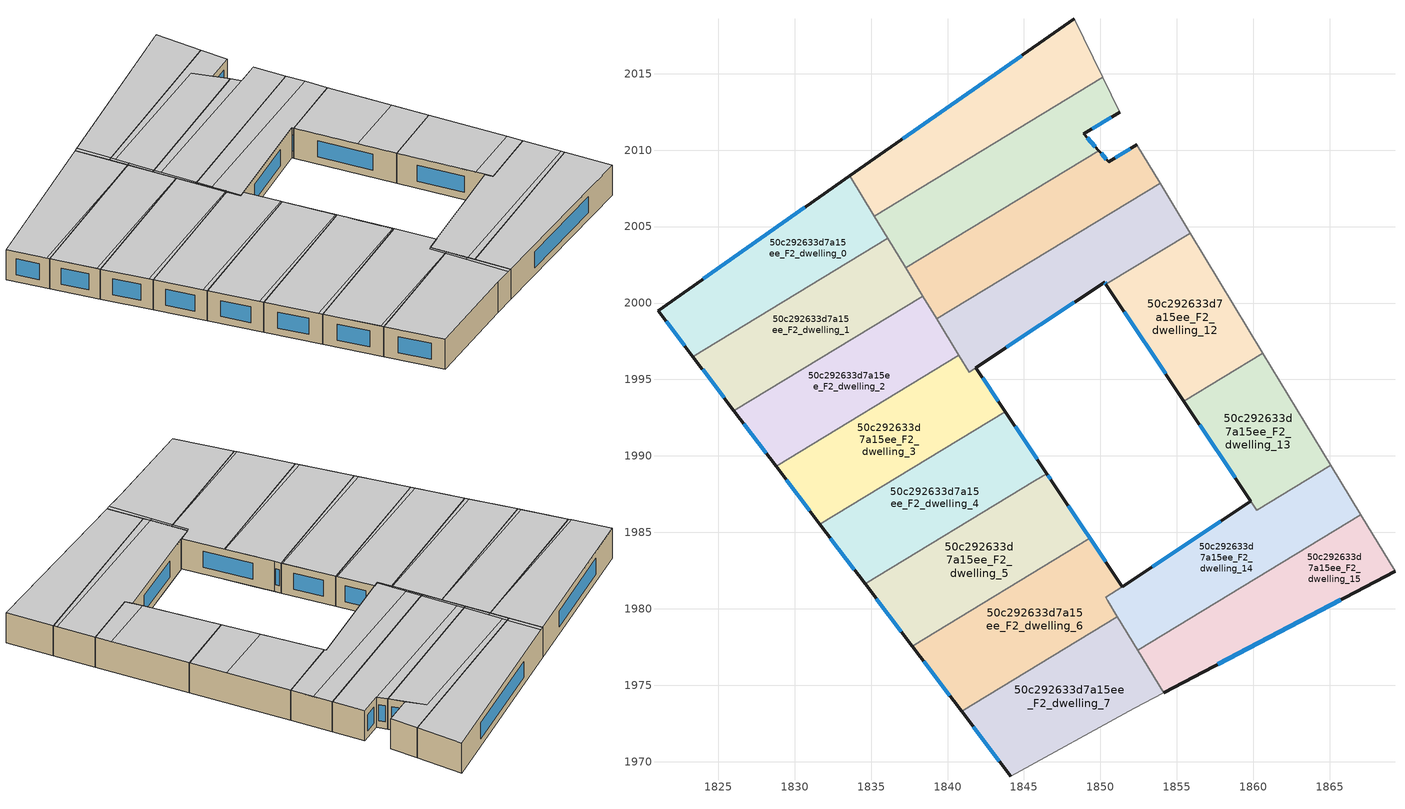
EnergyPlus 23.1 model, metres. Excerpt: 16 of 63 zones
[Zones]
50c292633d7a15ee_F2_dwelling_0
 floor to 50c292633d7a15ee_F1_dwelling_0 (EU_floor_Construction): 1833.62,2008.32 1836.1,2004.23 1823.35,1996.49 1821.06,1999.51 z6
 wall outside (EU_wall_Construction): 1833.62,2008.32 1821.06,1999.51 1823.35,1996.49 z6:9
 wall to 50c292633d7a15ee_F2_dwelling_1 (EU_wall_Construction): 1823.35,1996.49 1836.1,2004.23 z6:9
 wall to 50c292633d7a15ee_F2_dwelling_8 (EU_wall_Construction): 1835.21,2005.69 1833.62,2008.32 z6:9
 wall to 50c292633d7a15ee_F2_dwelling_9 (EU_wall_Construction): 1836.1,2004.23 1835.21,2005.69 z6:9
 window (EU_Window_Construction): 1821.6,1998.8 1822.81,1997.2 / 1830.67,2006.25 1824.01,2001.58 z6.7:8.3
 ceiling to 50c292633d7a15ee_F3_dwelling_0 (EU_floor_Construction): 1835.92,2004.12 1836.1,2004.23 1833.62,2008.32 1821.06,1999.51 1823.18,1996.72 z9
 ceiling to 50c292633d7a15ee_F3_dwelling_1 (EU_floor_Construction): 1835.92,2004.12 1823.18,1996.72 1823.35,1996.49 z9
50c292633d7a15ee_F2_dwelling_1
 floor to 50c292633d7a15ee_F1_dwelling_1 (EU_floor_Construction): 1836.1,2004.23 1838.39,2000.46 1826.02,1992.96 1823.35,1996.49 z6
 wall outside (EU_wall_Construction): 1823.35,1996.49 1826.02,1992.96 z6:9
 wall to 50c292633d7a15ee_F2_dwelling_2 (EU_wall_Construction): 1826.02,1992.96 1838.39,2000.46 z6:9
 wall to 50c292633d7a15ee_F2_dwelling_9 (EU_wall_Construction): 1837.27,2002.31 1836.1,2004.23 z6:9
 wall to 50c292633d7a15ee_F2_dwelling_10 (EU_wall_Construction): 1838.39,2000.46 1837.27,2002.31 z6:9
 window (EU_Window_Construction): 1823.98,1995.66 1825.4,1993.79 z6.7:8.3
 ceiling to 50c292633d7a15ee_F3_dwelling_1 (EU_floor_Construction): 1838.36,2000.5 1836.1,2004.22 1835.92,2004.12 1823.35,1996.49 1825.83,1993.22 z9
 ceiling to 50c292633d7a15ee_F3_dwelling_2 (EU_floor_Construction): 1838.39,2000.46 1838.36,2000.5 1825.83,1993.22 1826.02,1992.96 z9
50c292633d7a15ee_F2_dwelling_10
 floor to 50c292633d7a15ee_F1_dwelling_10 (EU_floor_Construction): 1852.38,2010.35 1853.91,2007.83 1839.3,1998.96 1837.27,2002.31 1849.89,2009.96 1850.55,2009.23 z6
 wall outside (EU_wall_Construction): 1852.38,2010.35 1850.55,2009.23 1849.89,2009.96 z6:9
 wall to 50c292633d7a15ee_F2_dwelling_11 (EU_wall_Construction): 1839.3,1998.96 1853.91,2007.83 z6:9
 wall to 50c292633d7a15ee_F2_dwelling_9 (EU_wall_Construction): 1849.89,2009.96 1837.27,2002.31 z6:9
 wall adiabatic (EU_wall_Construction): 1853.91,2007.83 1852.38,2010.35 z6:9
 wall to 50c292633d7a15ee_F2_dwelling_2 (EU_wall_Construction): 1838.39,2000.46 1839.3,1998.96 z6:9
 window (EU_Window_Construction): 1850.39,2009.4 1850.04,2009.79 / 1851.95,2010.09 1850.98,2009.49 z6.7:8.3
 ceiling to 50c292633d7a15ee_F3_dwelling_10 (EU_floor_Construction): 1853.91,2007.83 1852.4,2010.31 1852.38,2010.35 1850.55,2009.23 1837.82,2001.84 1839.44,1999.05 z9
 ceiling to 50c292633d7a15ee_F3_dwelling_9 (EU_floor_Construction): 1850.55,2009.23 1849.89,2009.96 1837.48,2002.43 1837.82,2001.84 z9
 ceiling adiabatic (EU_roof_Construction): 1839.44,1999.05 1837.48,2002.43 1837.27,2002.31 1839.3,1998.96 z9
50c292633d7a15ee_F2_dwelling_11
 floor to 50c292633d7a15ee_F1_dwelling_11 (EU_floor_Construction): 1853.91,2007.83 1855.88,2004.57 1850.36,2001.22 1850.27,2001.36 1841.41,1995.48 1839.3,1998.96 z6
 wall outside (EU_wall_Construction): 1841.86,1995.78 1850.27,2001.36 1850.36,2001.22 z6:9
 wall adiabatic (EU_wall_Construction): 1855.88,2004.57 1853.91,2007.83 z6:9
 wall to 50c292633d7a15ee_F2_dwelling_12 (EU_wall_Construction): 1850.36,2001.22 1855.88,2004.57 z6:9
 wall to 50c292633d7a15ee_F2_dwelling_3 (EU_wall_Construction): 1840.75,1996.57 1841.41,1995.48 1841.86,1995.78 z6:9
 wall to 50c292633d7a15ee_F2_dwelling_2 (EU_wall_Construction): 1839.3,1998.96 1840.75,1996.57 z6:9
 window (EU_Window_Construction): 1850.29,2001.33 1850.34,2001.25 / 1843.83,1997.09 1848.29,2000.05 z6.7:8.3
 ceiling to 50c292633d7a15ee_F3_dwelling_11 (EU_floor_Construction): 1850.36,2001.22 1855.88,2004.57 1854.83,2006.3 1840.17,1997.79 1840.27,1997.62 1840.8,1996.71 1840.86,1996.61 1841.02,1996.33 1841.48,1995.53 1850.27,2001.36 z9
 ceiling to 50c292633d7a15ee_F3_dwelling_10 (EU_floor_Construction): 1854.83,2006.3 1853.91,2007.83 1839.44,1999.05 1840.17,1997.79 z9
 ceiling to 50c292633d7a15ee_F3_dwelling_2 (EU_floor_Construction): 1840.79,1996.72 1840.27,1997.62 1840.17,1997.79 1839.44,1999.05 1839.3,1998.96 1840.69,1996.66 z9
 ceiling to 50c292633d7a15ee_F3_dwelling_3 (EU_floor_Construction): 1841.48,1995.53 1841.02,1996.33 1840.79,1996.72 1840.69,1996.66 1841.41,1995.48 z9
50c292633d7a15ee_F2_dwelling_12
 floor to 50c292633d7a15ee_F1_dwelling_12 (EU_floor_Construction): 1855.88,2004.57 1860.64,1996.72 1855.47,1993.58 1850.36,2001.22 z6
 wall outside (EU_wall_Construction): 1850.36,2001.22 1855.47,1993.58 z6:9
 wall adiabatic (EU_wall_Construction): 1860.64,1996.72 1855.88,2004.57 z6:9
 wall to 50c292633d7a15ee_F2_dwelling_13 (EU_wall_Construction): 1855.47,1993.58 1860.64,1996.72 z6:9
 window (EU_Window_Construction): 1851.56,1999.43 1854.27,1995.38 z6.7:8.3
 ceiling to 50c292633d7a15ee_F3_dwelling_12 (EU_floor_Construction): 1860.63,1996.72 1858.9,1999.59 1853.54,1996.47 1855.47,1993.58 z9
 ceiling to 50c292633d7a15ee_F3_dwelling_11 (EU_floor_Construction): 1858.9,1999.59 1855.88,2004.57 1850.36,2001.22 1853.54,1996.47 z9
50c292633d7a15ee_F2_dwelling_13
 floor to 50c292633d7a15ee_F1_dwelling_13 (EU_floor_Construction): 1860.64,1996.72 1865.07,1989.39 1860.23,1986.46 1855.47,1993.58 z6
 wall outside (EU_wall_Construction): 1855.47,1993.58 1859.84,1987.04 z6:9
 wall adiabatic (EU_wall_Construction): 1865.07,1989.39 1860.64,1996.72 z6:9
 wall to 50c292633d7a15ee_F2_dwelling_14 (EU_wall_Construction): 1859.84,1987.04 1860.23,1986.46 1865.07,1989.39 z6:9
 window (EU_Window_Construction): 1856.49,1992.05 1858.81,1988.58 z6.7:8.3
 ceiling to 50c292633d7a15ee_F3_dwelling_12 (EU_floor_Construction): 1864.32,1990.64 1860.63,1996.72 1855.47,1993.58 1859.35,1987.76 z9
 ceiling to 50c292633d7a15ee_F3_dwelling_13 (EU_floor_Construction): 1865.07,1989.39 1864.32,1990.64 1859.35,1987.76 1860.23,1986.46 z9
50c292633d7a15ee_F2_dwelling_14
 floor to 50c292633d7a15ee_F1_dwelling_14 (EU_floor_Construction): 1865.07,1989.39 1867.04,1986.15 1852.44,1977.3 1850.47,1980.54 1850.35,1980.74 1859.84,1987.04 1860.23,1986.46 z6
 wall outside (EU_wall_Construction): 1859.84,1987.04 1851.42,1981.45 z6:9
 wall adiabatic (EU_wall_Construction): 1867.04,1986.15 1865.07,1989.39 z6:9
 wall to 50c292633d7a15ee_F2_dwelling_15 (EU_wall_Construction): 1852.44,1977.3 1867.04,1986.15 z6:9
 wall to 50c292633d7a15ee_F2_dwelling_7 (EU_wall_Construction): 1851.11,1979.49 1852.44,1977.3 z6:9
 wall to 50c292633d7a15ee_F2_dwelling_6 (EU_wall_Construction): 1851.42,1981.45 1850.35,1980.74 1850.47,1980.54 1851.11,1979.49 z6:9
 window (EU_Window_Construction): 1857.86,1985.73 1853.4,1982.76 z6.7:8.3
 ceiling to 50c292633d7a15ee_F3_dwelling_14 (EU_floor_Construction): 1867.04,1986.15 1866.88,1986.41 1852.11,1977.83 1852.44,1977.3 z9
 ceiling to 50c292633d7a15ee_F3_dwelling_13 (EU_floor_Construction): 1866.88,1986.41 1865.07,1989.39 1860.23,1986.46 1859.84,1987.04 1850.35,1980.74 1850.47,1980.54 1852.11,1977.83 z9
50c292633d7a15ee_F2_dwelling_15
 floor to 50c292633d7a15ee_F1_dwelling_15 (EU_floor_Construction): 1867.04,1986.15 1869.27,1982.47 1854.14,1974.5 1852.44,1977.3 z6
 wall outside (EU_wall_Construction): 1854.14,1974.5 1869.27,1982.47 z6:9
 wall adiabatic (EU_wall_Construction): 1869.27,1982.47 1867.04,1986.15 z6:9
 wall to 50c292633d7a15ee_F2_dwelling_7 (EU_wall_Construction): 1852.44,1977.3 1854.14,1974.5 z6:9
 window (EU_Window_Construction): 1857.69,1976.37 1865.72,1980.6 z6.7:8.3
 ceiling to 50c292633d7a15ee_F3_dwelling_14 (EU_floor_Construction): 1869.27,1982.47 1867.04,1986.15 1852.44,1977.3 1854.14,1974.5 z9
50c292633d7a15ee_F2_dwelling_2
 floor to 50c292633d7a15ee_F1_dwelling_2 (EU_floor_Construction): 1838.39,2000.46 1840.75,1996.57 1828.79,1989.31 1826.02,1992.96 z6
 wall outside (EU_wall_Construction): 1826.02,1992.96 1828.79,1989.31 z6:9
 wall to 50c292633d7a15ee_F2_dwelling_3 (EU_wall_Construction): 1828.79,1989.31 1840.75,1996.57 z6:9
 window (EU_Window_Construction): 1826.67,1992.1 1828.14,1990.17 z6.7:8.3
 ceiling to 50c292633d7a15ee_F3_dwelling_2 (EU_floor_Construction): 1840.69,1996.66 1838.39,2000.46 1826.02,1992.96 1828.56,1989.62 z9
 ceiling to 50c292633d7a15ee_F3_dwelling_3 (EU_floor_Construction): 1840.75,1996.57 1840.69,1996.66 1828.56,1989.62 1828.79,1989.31 z9
50c292633d7a15ee_F2_dwelling_3
 floor to 50c292633d7a15ee_F1_dwelling_3 (EU_floor_Construction): 1841.86,1995.78 1843.78,1992.9 1831.64,1985.54 1828.79,1989.31 1840.75,1996.57 1841.41,1995.48 z6
 wall outside (EU_wall_Construction): 1843.78,1992.9 1841.86,1995.78 / 1828.79,1989.31 1831.64,1985.54 z6:9
 wall to 50c292633d7a15ee_F2_dwelling_4 (EU_wall_Construction): 1831.64,1985.54 1843.78,1992.9 z6:9
 window (EU_Window_Construction): 1843.33,1993.58 1842.31,1995.1 / 1829.46,1988.43 1830.97,1986.43 z6.7:8.3
 ceiling to 50c292633d7a15ee_F3_dwelling_3 (EU_floor_Construction): 1843.71,1993.01 1841.86,1995.78 1841.41,1995.48 1840.75,1996.57 1828.79,1989.31 1831.4,1985.87 z9
 ceiling to 50c292633d7a15ee_F3_dwelling_4 (EU_floor_Construction): 1843.78,1992.9 1843.71,1993.01 1831.4,1985.87 1831.64,1985.54 z9
50c292633d7a15ee_F2_dwelling_4
 floor to 50c292633d7a15ee_F1_dwelling_4 (EU_floor_Construction): 1843.78,1992.9 1846.49,1988.84 1845.72,1988.37 1834.61,1981.63 1831.64,1985.54 z6
 wall outside (EU_wall_Construction): 1831.64,1985.54 1834.61,1981.63 / 1846.49,1988.84 1843.78,1992.9 z6:9
 wall to 50c292633d7a15ee_F2_dwelling_5 (EU_wall_Construction): 1834.61,1981.63 1845.72,1988.37 1846.49,1988.84 z6:9
 window (EU_Window_Construction): 1832.34,1984.62 1833.91,1982.54 / 1845.86,1989.79 1844.42,1991.94 z6.7:8.3
 ceiling to 50c292633d7a15ee_F3_dwelling_4 (EU_floor_Construction): 1846.42,1988.95 1843.78,1992.9 1831.64,1985.54 1834.36,1981.95 z9
 ceiling adiabatic (EU_roof_Construction): 1845.72,1988.37 1846.49,1988.84 1846.42,1988.95 1845.58,1988.46 1834.36,1981.95 1834.61,1981.63 z9
50c292633d7a15ee_F2_dwelling_5
 floor to 50c292633d7a15ee_F1_dwelling_5 (EU_floor_Construction): 1846.49,1988.84 1849.31,1984.61 1837.69,1977.55 1834.61,1981.63 z6
 wall outside (EU_wall_Construction): 1834.61,1981.63 1837.69,1977.55 / 1846.82,1988.34 1846.49,1988.84 z6:9
 wall to 50c292633d7a15ee_F2_dwelling_6 (EU_wall_Construction): 1837.69,1977.55 1849.31,1984.61 1847.72,1986.99 / 1847.72,1987 1846.82,1988.34 z6:9
 window (EU_Window_Construction): 1835.33,1980.67 1836.97,1978.51 / 1846.75,1988.46 1846.57,1988.72 z6.7:8.3
 ceiling adiabatic (EU_roof_Construction): 1849.25,1984.69 1846.49,1988.84 1834.61,1981.63 1837.47,1977.85 z9
 ceiling to 50c292633d7a15ee_F3_dwelling_6 (EU_floor_Construction): 1849.31,1984.61 1849.26,1984.69 1837.47,1977.85 1837.69,1977.55 z9
50c292633d7a15ee_F2_dwelling_6
 floor to 50c292633d7a15ee_F1_dwelling_6 (EU_floor_Construction): 1849.31,1984.61 1846.82,1988.34 1851.42,1981.45 1850.35,1980.74 1851.11,1979.49 1840.91,1973.3 1837.69,1977.55 z6
 wall outside (EU_wall_Construction): 1851.42,1981.45 1846.82,1988.34 / 1837.69,1977.55 1840.91,1973.3 z6:9
 wall to 50c292633d7a15ee_F2_dwelling_7 (EU_wall_Construction): 1840.91,1973.3 1851.11,1979.49 z6:9
 window (EU_Window_Construction): 1850.34,1983.07 1847.9,1986.72 / 1838.45,1976.55 1840.16,1974.3 z6.7:8.3
 ceiling to 50c292633d7a15ee_F3_dwelling_6 (EU_floor_Construction): 1850.86,1979.39 1850.15,1980.61 1851.42,1981.45 1849.26,1984.69 1849.31,1984.61 1837.69,1977.55 1840.75,1973.52 z9
 ceiling to 50c292633d7a15ee_F3_dwelling_7 (EU_floor_Construction): 1850.88,1979.35 1850.86,1979.39 1840.75,1973.52 1840.92,1973.3 z9
 ceiling to 50c292633d7a15ee_F3_dwelling_13 (EU_floor_Construction): 1851.11,1979.49 1850.47,1980.54 1850.35,1980.74 1851.28,1981.36 1850.15,1980.61 1850.88,1979.35 z9
50c292633d7a15ee_F2_dwelling_7
 floor to 50c292633d7a15ee_F1_dwelling_7 (EU_floor_Construction): 1851.11,1979.49 1854.14,1974.5 1852.21,1973.48 1844.15,1969.04 1840.91,1973.3 z6
 wall outside (EU_wall_Construction): 1840.91,1973.3 1844.15,1969.04 z6:9
 wall adiabatic (EU_wall_Construction): 1844.15,1969.04 1852.21,1973.48 1854.14,1974.5 z6:9
 window (EU_Window_Construction): 1841.67,1972.3 1843.39,1970.04 z6.7:8.3
 ceiling to 50c292633d7a15ee_F3_dwelling_7 (EU_floor_Construction): 1852.21,1973.48 1853.8,1974.32 1850.88,1979.35 1840.92,1973.3 1844.15,1969.04 z9
 ceiling to 50c292633d7a15ee_F3_dwelling_14 (EU_floor_Construction): 1854.14,1974.5 1852.11,1977.83 1851.85,1977.68 1853.8,1974.32 z9
 ceiling to 50c292633d7a15ee_F3_dwelling_13 (EU_floor_Construction): 1852.11,1977.83 1851.11,1979.49 1850.88,1979.35 1851.85,1977.68 z9
50c292633d7a15ee_F2_dwelling_8
 floor to 50c292633d7a15ee_F1_dwelling_8 (EU_floor_Construction): 1848.28,2018.61 1850.16,2014.76 1835.21,2005.69 1833.62,2008.32 z6
 wall outside (EU_wall_Construction): 1848.28,2018.61 1833.62,2008.32 z6:9
 wall to 50c292633d7a15ee_F2_dwelling_9 (EU_wall_Construction): 1835.21,2005.69 1850.16,2014.76 z6:9
 wall adiabatic (EU_wall_Construction): 1850.16,2014.76 1848.28,2018.61 z6:9
 window (EU_Window_Construction): 1844.84,2016.19 1837.06,2010.73 z6.7:8.3
 ceiling to 50c292633d7a15ee_F3_dwelling_0 (EU_floor_Construction): 1835.49,2005.86 1833.93,2008.54 1833.62,2008.32 1835.21,2005.69 z9
 ceiling adiabatic (EU_roof_Construction): 1850.16,2014.76 1848.28,2018.61 1833.93,2008.54 1835.49,2005.86 z9
50c292633d7a15ee_F2_dwelling_9
 floor to 50c292633d7a15ee_F1_dwelling_9 (EU_floor_Construction): 1850.16,2014.76 1851.26,2012.49 1848.9,2011.07 1849.89,2009.96 1837.27,2002.31 1835.21,2005.69 z6
 wall outside (EU_wall_Construction): 1849.89,2009.96 1848.9,2011.07 1851.26,2012.49 z6:9
 wall adiabatic (EU_wall_Construction): 1851.26,2012.49 1850.16,2014.76 z6:9
 window (EU_Window_Construction): 1849.45,2011.41 1850.71,2012.16 / 1849.66,2010.23 1849.13,2010.81 z6.7:8.3
 ceiling to 50c292633d7a15ee_F3_dwelling_9 (EU_floor_Construction): 1849.89,2009.96 1847.68,2012.43 1835.71,2005.48 1837.48,2002.43 z9
 ceiling to 50c292633d7a15ee_F3_dwelling_1 (EU_floor_Construction): 1837.48,2002.43 1836.35,2004.37 1836.1,2004.22 1837.27,2002.31 z9
 ceiling to 50c292633d7a15ee_F3_dwelling_8 (EU_floor_Construction): 1848.9,2011.07 1851.26,2012.49 1850.16,2014.76 1835.49,2005.86 1835.71,2005.48 1847.68,2012.43 z9
 ceiling to 50c292633d7a15ee_F3_dwelling_0 (EU_floor_Construction): 1836.35,2004.37 1835.49,2005.86 1835.21,2005.69 1836.1,2004.23 1836.21,2004.29 z9
[Building]
EU S2 Campaign: North Axis=0; Terrain=City; Solar Distribution=FullExterior
[Site:Location]
Budapest.Ferenc.Liszt.Intl.AP: Latitude=47.437; Longitude=19.256; Time Zone=1; Elevation=185
[SizingPeriod:WeatherFileDays]
AnnualSizingPeriod: Begin Month=1; Begin Day of Month=1; End Month=12; End Day of Month=31; Day of Week for Start Day=Monday; Use Weather File Daylight Saving Period=No; Use Weather File Rain and Snow Indicators=No
[MATERIAL]
EU_InternalMass_Material: Roughness=MediumRough; Thickness=0.1; Conductivity=1; Density=1800; Specific Heat=900; Thermal Absorptance=0.9; Solar Absorptance=0.7; Visible Absorptance=0.7
[MATERIAL:NOMASS] Roughness=MediumRough; Thermal Absorptance=0.9; Solar Absorptance=0.7; Visible Absorptance=0.7
Name | Thermal Resistance
EU_wall_NoMass | 0.832559
EU_roof_NoMass | 1.39638
EU_floor_NoMass | 0.872794
[WINDOWMATERIAL:SIMPLEGLAZINGSYSTEM]
EU_Window_SimpleGlazing: UFactor=2.79869; Solar Heat Gain Coefficient=0.75; Visible Transmittance=0.75
[CONSTRUCTION]
EU_wall_Construction: EU_wall_NoMass
EU_roof_Construction: EU_roof_NoMass
EU_floor_Construction: EU_floor_NoMass
EU_Window_Construction: EU_Window_SimpleGlazing
EU_InternalMass_Construction: EU_InternalMass_Material
[ZONE] Type=1; Multiplier=1; Ceiling Height=autocalculate; Floor Area=autocalculate; Part of Total Floor Area=Yes
Name | Volume
50c292633d7a15ee_F2_dwelling_0 | 194.152
50c292633d7a15ee_F2_dwelling_1 | 194.19
50c292633d7a15ee_F2_dwelling_10 | 194.195
50c292633d7a15ee_F2_dwelling_11 | 196.678
50c292633d7a15ee_F2_dwelling_12 | 172.001
50c292633d7a15ee_F2_dwelling_13 | 150.517
50c292633d7a15ee_F2_dwelling_14 | 210.191
50c292633d7a15ee_F2_dwelling_15; 50c292633d7a15ee_F2_dwelling_9 | 194.176
50c292633d7a15ee_F2_dwelling_2 | 194.159
50c292633d7a15ee_F2_dwelling_3 | 200.572
50c292633d7a15ee_F2_dwelling_4 | 205.698
50c292633d7a15ee_F2_dwelling_5 | 209.462
50c292633d7a15ee_F2_dwelling_6 | 208.162
50c292633d7a15ee_F2_dwelling_7 | 194.178
50c292633d7a15ee_F2_dwelling_8 | 194.156
[INTERNALMASS] Construction=EU_InternalMass_Construction
Name | Zone or ZoneList | Surface Area
50c292633d7a15ee_F2_dwelling_0_EU_InternalMass | 50c292633d7a15ee_F2_dwelling_0 | 64.7173
50c292633d7a15ee_F2_dwelling_1_EU_InternalMass | 50c292633d7a15ee_F2_dwelling_1 | 64.7299
50c292633d7a15ee_F2_dwelling_2_EU_InternalMass | 50c292633d7a15ee_F2_dwelling_2 | 64.7197
50c292633d7a15ee_F2_dwelling_3_EU_InternalMass | 50c292633d7a15ee_F2_dwelling_3 | 66.858
50c292633d7a15ee_F2_dwelling_4_EU_InternalMass | 50c292633d7a15ee_F2_dwelling_4 | 68.5994
50c292633d7a15ee_F2_dwelling_5_EU_InternalMass | 50c292633d7a15ee_F2_dwelling_5 | 69.8102
50c292633d7a15ee_F2_dwelling_6_EU_InternalMass | 50c292633d7a15ee_F2_dwelling_6 | 69.3984
50c292633d7a15ee_F2_dwelling_7_EU_InternalMass | 50c292633d7a15ee_F2_dwelling_7 | 64.7259
50c292633d7a15ee_F2_dwelling_8_EU_InternalMass | 50c292633d7a15ee_F2_dwelling_8 | 64.7185
50c292633d7a15ee_F2_dwelling_9_EU_InternalMass | 50c292633d7a15ee_F2_dwelling_9 | 64.7251
50c292633d7a15ee_F2_dwelling_10_EU_InternalMass | 50c292633d7a15ee_F2_dwelling_10 | 64.7317
50c292633d7a15ee_F2_dwelling_11_EU_InternalMass | 50c292633d7a15ee_F2_dwelling_11 | 65.561
50c292633d7a15ee_F2_dwelling_12_EU_InternalMass | 50c292633d7a15ee_F2_dwelling_12 | 57.3337
50c292633d7a15ee_F2_dwelling_13_EU_InternalMass | 50c292633d7a15ee_F2_dwelling_13 | 50.1741
50c292633d7a15ee_F2_dwelling_14_EU_InternalMass | 50c292633d7a15ee_F2_dwelling_14 | 70.0648
50c292633d7a15ee_F2_dwelling_15_EU_InternalMass | 50c292633d7a15ee_F2_dwelling_15 | 64.7252
[OTHEREQUIPMENT] Fuel Type=Electricity; Design Level Calculation Method=Watts/Area; Power per Zone Floor Area=1; Fraction Latent=0; Fraction Radiant=0; Fraction Lost=0; Carbon Dioxide Generation Rate=0; EndUse Subcategory=EU_Step8_InternalGains
Name | Zone or ZoneList or Space or SpaceList | Schedule
EU_Step8_InternalGain_50c292633d7a15ee_F2_dwelling_0_f000 | 50c292633d7a15ee_F2_dwelling_0 | EU_Step8_GainSchedule_50c292633d7a15ee_F2_dwelling_0_f000
EU_Step8_InternalGain_50c292633d7a15ee_F2_dwelling_1_f000 | 50c292633d7a15ee_F2_dwelling_1 | EU_Step8_GainSchedule_50c292633d7a15ee_F2_dwelling_1_f000
EU_Step8_InternalGain_50c292633d7a15ee_F2_dwelling_2_f000 | 50c292633d7a15ee_F2_dwelling_2 | EU_Step8_GainSchedule_50c292633d7a15ee_F2_dwelling_2_f000
EU_Step8_InternalGain_50c292633d7a15ee_F2_dwelling_3_f000 | 50c292633d7a15ee_F2_dwelling_3 | EU_Step8_GainSchedule_50c292633d7a15ee_F2_dwelling_3_f000
EU_Step8_InternalGain_50c292633d7a15ee_F2_dwelling_4_f000 | 50c292633d7a15ee_F2_dwelling_4 | EU_Step8_GainSchedule_50c292633d7a15ee_F2_dwelling_4_f000
EU_Step8_InternalGain_50c292633d7a15ee_F2_dwelling_5_f000 | 50c292633d7a15ee_F2_dwelling_5 | EU_Step8_GainSchedule_50c292633d7a15ee_F2_dwelling_5_f000
EU_Step8_InternalGain_50c292633d7a15ee_F2_dwelling_6_f000 | 50c292633d7a15ee_F2_dwelling_6 | EU_Step8_GainSchedule_50c292633d7a15ee_F2_dwelling_6_f000
EU_Step8_InternalGain_50c292633d7a15ee_F2_dwelling_7_f000 | 50c292633d7a15ee_F2_dwelling_7 | EU_Step8_GainSchedule_50c292633d7a15ee_F2_dwelling_7_f000
EU_Step8_InternalGain_50c292633d7a15ee_F2_dwelling_8_f000 | 50c292633d7a15ee_F2_dwelling_8 | EU_Step8_GainSchedule_50c292633d7a15ee_F2_dwelling_8_f000
EU_Step8_InternalGain_50c292633d7a15ee_F2_dwelling_9_f000 | 50c292633d7a15ee_F2_dwelling_9 | EU_Step8_GainSchedule_50c292633d7a15ee_F2_dwelling_9_f000
EU_Step8_InternalGain_50c292633d7a15ee_F2_dwelling_10_f000 | 50c292633d7a15ee_F2_dwelling_10 | EU_Step8_GainSchedule_50c292633d7a15ee_F2_dwelling_10_f000
EU_Step8_InternalGain_50c292633d7a15ee_F2_dwelling_11_f000 | 50c292633d7a15ee_F2_dwelling_11 | EU_Step8_GainSchedule_50c292633d7a15ee_F2_dwelling_11_f000
EU_Step8_InternalGain_50c292633d7a15ee_F2_dwelling_12_f000 | 50c292633d7a15ee_F2_dwelling_12 | EU_Step8_GainSchedule_50c292633d7a15ee_F2_dwelling_12_f000
EU_Step8_InternalGain_50c292633d7a15ee_F2_dwelling_13_f000 | 50c292633d7a15ee_F2_dwelling_13 | EU_Step8_GainSchedule_50c292633d7a15ee_F2_dwelling_13_f000
EU_Step8_InternalGain_50c292633d7a15ee_F2_dwelling_14_f000 | 50c292633d7a15ee_F2_dwelling_14 | EU_Step8_GainSchedule_50c292633d7a15ee_F2_dwelling_14_f000
EU_Step8_InternalGain_50c292633d7a15ee_F2_dwelling_15_f000 | 50c292633d7a15ee_F2_dwelling_15 | EU_Step8_GainSchedule_50c292633d7a15ee_F2_dwelling_15_f000
[ZONEVENTILATION:DESIGNFLOWRATE] Schedule=EU_AlwaysOn; Design Flow Rate Calculation Method=AirChanges/Hour; Air Changes per Hour=0.475469; Ventilation Type=Natural; Fan Pressure Rise=0; Fan Total Efficiency=1; Constant Term Coefficient=1; Temperature Term Coefficient=0; Velocity Term Coefficient=0; Velocity Squared Term Coefficient=0; Minimum Indoor Temperature=-100; Maximum Indoor Temperature=100; Delta Temperature=-100; Minimum Outdoor Temperature=-100; Maximum Outdoor Temperature=100; Maximum Wind Speed=40
Name | Zone or ZoneList or Space or SpaceList
EU_ConstantAir_50c292633d7a15ee_F2_dwelling_0 | 50c292633d7a15ee_F2_dwelling_0
EU_ConstantAir_50c292633d7a15ee_F2_dwelling_1 | 50c292633d7a15ee_F2_dwelling_1
EU_ConstantAir_50c292633d7a15ee_F2_dwelling_2 | 50c292633d7a15ee_F2_dwelling_2
EU_ConstantAir_50c292633d7a15ee_F2_dwelling_3 | 50c292633d7a15ee_F2_dwelling_3
EU_ConstantAir_50c292633d7a15ee_F2_dwelling_4 | 50c292633d7a15ee_F2_dwelling_4
EU_ConstantAir_50c292633d7a15ee_F2_dwelling_5 | 50c292633d7a15ee_F2_dwelling_5
EU_ConstantAir_50c292633d7a15ee_F2_dwelling_6 | 50c292633d7a15ee_F2_dwelling_6
EU_ConstantAir_50c292633d7a15ee_F2_dwelling_7 | 50c292633d7a15ee_F2_dwelling_7
EU_ConstantAir_50c292633d7a15ee_F2_dwelling_8 | 50c292633d7a15ee_F2_dwelling_8
EU_ConstantAir_50c292633d7a15ee_F2_dwelling_9 | 50c292633d7a15ee_F2_dwelling_9
EU_ConstantAir_50c292633d7a15ee_F2_dwelling_10 | 50c292633d7a15ee_F2_dwelling_10
EU_ConstantAir_50c292633d7a15ee_F2_dwelling_11 | 50c292633d7a15ee_F2_dwelling_11
EU_ConstantAir_50c292633d7a15ee_F2_dwelling_12 | 50c292633d7a15ee_F2_dwelling_12
EU_ConstantAir_50c292633d7a15ee_F2_dwelling_13 | 50c292633d7a15ee_F2_dwelling_13
EU_ConstantAir_50c292633d7a15ee_F2_dwelling_14 | 50c292633d7a15ee_F2_dwelling_14
EU_ConstantAir_50c292633d7a15ee_F2_dwelling_15 | 50c292633d7a15ee_F2_dwelling_15
[HVACTEMPLATE:THERMOSTAT] Constant Heating Setpoint=20; Constant Cooling Setpoint=50
EU_HeatOnly_50c292633d7a15ee_F0_dwelling_0; EU_HeatOnly_50c292633d7a15ee_F0_dwelling_1; EU_HeatOnly_50c292633d7a15ee_F0_dwelling_2; EU_HeatOnly_50c292633d7a15ee_F0_dwelling_3; EU_HeatOnly_50c292633d7a15ee_F0_dwelling_4; EU_HeatOnly_50c292633d7a15ee_F0_dwelling_5; EU_HeatOnly_50c292633d7a15ee_F0_dwelling_6; EU_HeatOnly_50c292633d7a15ee_F0_dwelling_7; EU_HeatOnly_50c292633d7a15ee_F0_dwelling_8; EU_HeatOnly_50c292633d7a15ee_F0_dwelling_9; EU_HeatOnly_50c292633d7a15ee_F0_dwelling_10; EU_HeatOnly_50c292633d7a15ee_F0_dwelling_11; EU_HeatOnly_50c292633d7a15ee_F0_dwelling_12; EU_HeatOnly_50c292633d7a15ee_F0_dwelling_13; EU_HeatOnly_50c292633d7a15ee_F0_dwelling_14; EU_HeatOnly_50c292633d7a15ee_F0_dwelling_15; EU_HeatOnly_50c292633d7a15ee_F1_dwelling_0; EU_HeatOnly_50c292633d7a15ee_F1_dwelling_1; EU_HeatOnly_50c292633d7a15ee_F1_dwelling_2; EU_HeatOnly_50c292633d7a15ee_F1_dwelling_3; EU_HeatOnly_50c292633d7a15ee_F1_dwelling_4; EU_HeatOnly_50c292633d7a15ee_F1_dwelling_5; EU_HeatOnly_50c292633d7a15ee_F1_dwelling_6; EU_HeatOnly_50c292633d7a15ee_F1_dwelling_7; EU_HeatOnly_50c292633d7a15ee_F1_dwelling_8; EU_HeatOnly_50c292633d7a15ee_F1_dwelling_9; EU_HeatOnly_50c292633d7a15ee_F1_dwelling_10; EU_HeatOnly_50c292633d7a15ee_F1_dwelling_11; EU_HeatOnly_50c292633d7a15ee_F1_dwelling_12; EU_HeatOnly_50c292633d7a15ee_F1_dwelling_13; EU_HeatOnly_50c292633d7a15ee_F1_dwelling_14; EU_HeatOnly_50c292633d7a15ee_F1_dwelling_15; EU_HeatOnly_50c292633d7a15ee_F2_dwelling_0; EU_HeatOnly_50c292633d7a15ee_F2_dwelling_1; EU_HeatOnly_50c292633d7a15ee_F2_dwelling_2; EU_HeatOnly_50c292633d7a15ee_F2_dwelling_3; EU_HeatOnly_50c292633d7a15ee_F2_dwelling_4; EU_HeatOnly_50c292633d7a15ee_F2_dwelling_5; EU_HeatOnly_50c292633d7a15ee_F2_dwelling_6; EU_HeatOnly_50c292633d7a15ee_F2_dwelling_7; EU_HeatOnly_50c292633d7a15ee_F2_dwelling_8; EU_HeatOnly_50c292633d7a15ee_F2_dwelling_9; EU_HeatOnly_50c292633d7a15ee_F2_dwelling_10; EU_HeatOnly_50c292633d7a15ee_F2_dwelling_11; EU_HeatOnly_50c292633d7a15ee_F2_dwelling_12; EU_HeatOnly_50c292633d7a15ee_F2_dwelling_13; EU_HeatOnly_50c292633d7a15ee_F2_dwelling_14; EU_HeatOnly_50c292633d7a15ee_F2_dwelling_15; EU_HeatOnly_50c292633d7a15ee_F3_dwelling_0; EU_HeatOnly_50c292633d7a15ee_F3_dwelling_1; EU_HeatOnly_50c292633d7a15ee_F3_dwelling_2; EU_HeatOnly_50c292633d7a15ee_F3_dwelling_3; EU_HeatOnly_50c292633d7a15ee_F3_dwelling_4; EU_HeatOnly_50c292633d7a15ee_F3_dwelling_5; EU_HeatOnly_50c292633d7a15ee_F3_dwelling_6; EU_HeatOnly_50c292633d7a15ee_F3_dwelling_7; EU_HeatOnly_50c292633d7a15ee_F3_dwelling_8; EU_HeatOnly_50c292633d7a15ee_F3_dwelling_9; EU_HeatOnly_50c292633d7a15ee_F3_dwelling_10; EU_HeatOnly_50c292633d7a15ee_F3_dwelling_11; EU_HeatOnly_50c292633d7a15ee_F3_dwelling_12; EU_HeatOnly_50c292633d7a15ee_F3_dwelling_13; EU_HeatOnly_50c292633d7a15ee_F3_dwelling_14
[HVACTEMPLATE:ZONE:IDEALLOADSAIRSYSTEM] System Availability Schedule=EU_AlwaysOn; Maximum Heating Supply Air Temperature=50; Minimum Cooling Supply Air Temperature=13; Maximum Heating Supply Air Humidity Ratio=0.0156; Minimum Cooling Supply Air Humidity Ratio=0.0077; Heating Limit=NoLimit; Cooling Limit=NoLimit; Heating Availability Schedule=EU_AlwaysOn; Cooling Availability Schedule=EU_CoolingOff; Dehumidification Control Type=ConstantSensibleHeatRatio; Cooling Sensible Heat Ratio=0.7; Dehumidification Setpoint=60; Humidification Control Type=None; Humidification Setpoint=30; Outdoor Air Method=None; Outdoor Air Flow Rate per Person=0.00944; Outdoor Air Flow Rate per Zone Floor Area=0; Outdoor Air Flow Rate per Zone=0; Demand Controlled Ventilation Type=None; Outdoor Air Economizer Type=NoEconomizer; Heat Recovery Type=None; Sensible Heat Recovery Effectiveness=0.7; Latent Heat Recovery Effectiveness=0.65
Name | Template Thermostat
50c292633d7a15ee_F2_dwelling_0 | EU_HeatOnly_50c292633d7a15ee_F2_dwelling_0
50c292633d7a15ee_F2_dwelling_1 | EU_HeatOnly_50c292633d7a15ee_F2_dwelling_1
50c292633d7a15ee_F2_dwelling_2 | EU_HeatOnly_50c292633d7a15ee_F2_dwelling_2
50c292633d7a15ee_F2_dwelling_3 | EU_HeatOnly_50c292633d7a15ee_F2_dwelling_3
50c292633d7a15ee_F2_dwelling_4 | EU_HeatOnly_50c292633d7a15ee_F2_dwelling_4
50c292633d7a15ee_F2_dwelling_5 | EU_HeatOnly_50c292633d7a15ee_F2_dwelling_5
50c292633d7a15ee_F2_dwelling_6 | EU_HeatOnly_50c292633d7a15ee_F2_dwelling_6
50c292633d7a15ee_F2_dwelling_7 | EU_HeatOnly_50c292633d7a15ee_F2_dwelling_7
50c292633d7a15ee_F2_dwelling_8 | EU_HeatOnly_50c292633d7a15ee_F2_dwelling_8
50c292633d7a15ee_F2_dwelling_9 | EU_HeatOnly_50c292633d7a15ee_F2_dwelling_9
50c292633d7a15ee_F2_dwelling_10 | EU_HeatOnly_50c292633d7a15ee_F2_dwelling_10
50c292633d7a15ee_F2_dwelling_11 | EU_HeatOnly_50c292633d7a15ee_F2_dwelling_11
50c292633d7a15ee_F2_dwelling_12 | EU_HeatOnly_50c292633d7a15ee_F2_dwelling_12
50c292633d7a15ee_F2_dwelling_13 | EU_HeatOnly_50c292633d7a15ee_F2_dwelling_13
50c292633d7a15ee_F2_dwelling_14 | EU_HeatOnly_50c292633d7a15ee_F2_dwelling_14
50c292633d7a15ee_F2_dwelling_15 | EU_HeatOnly_50c292633d7a15ee_F2_dwelling_15
[SIZING:ZONE] Zone Cooling Design Supply Air Temperature Input Method=SupplyAirTemperature; Zone Cooling Design Supply Air Temperature=13; Zone Heating Design Supply Air Temperature Input Method=SupplyAirTemperature; Zone Heating Design Supply Air Temperature=50; Zone Cooling Design Supply Air Humidity Ratio=0.008; Zone Heating Design Supply Air Humidity Ratio=0.008; Cooling Design Air Flow Method=DesignDay; Cooling Design Air Flow Rate=0; Cooling Minimum Air Flow per Zone Floor Area=0.000762; Cooling Minimum Air Flow=0; Cooling Minimum Air Flow Fraction=0.2; Heating Design Air Flow Method=DesignDay; Heating Design Air Flow Rate=0; Heating Maximum Air Flow per Zone Floor Area=0.002032; Heating Maximum Air Flow=0.141576; Heating Maximum Air Flow Fraction=0.3; Account for Dedicated Outdoor Air System=No; Dedicated Outdoor Air System Control Strategy=NeutralSupplyAir; Dedicated Outdoor Air Low Setpoint Temperature for Design=autosize; Dedicated Outdoor Air High Setpoint Temperature for Design=autosize; Zone Load Sizing Method=Sensible Load Only No Latent Load; Zone Latent Cooling Design Supply Air Humidity Ratio Input Method=HumidityRatioDifference; Zone Cooling Design Supply Air Humidity Ratio Difference=0.005; Zone Latent Heating Design Supply Air Humidity Ratio Input Method=HumidityRatioDifference; Zone Humidification Design Supply Air Humidity Ratio Difference=0.005
50c292633d7a15ee_F2_dwelling_0; 50c292633d7a15ee_F2_dwelling_1; 50c292633d7a15ee_F2_dwelling_2; 50c292633d7a15ee_F2_dwelling_3; 50c292633d7a15ee_F2_dwelling_4; 50c292633d7a15ee_F2_dwelling_5; 50c292633d7a15ee_F2_dwelling_6; 50c292633d7a15ee_F2_dwelling_7; 50c292633d7a15ee_F2_dwelling_8; 50c292633d7a15ee_F2_dwelling_9; 50c292633d7a15ee_F2_dwelling_10; 50c292633d7a15ee_F2_dwelling_11; 50c292633d7a15ee_F2_dwelling_12; 50c292633d7a15ee_F2_dwelling_13; 50c292633d7a15ee_F2_dwelling_14; 50c292633d7a15ee_F2_dwelling_15
[SCHEDULE:CONSTANT]
Name | Hourly Value
EU_AlwaysOn | 1
EU_CoolingOff | 0
[SCHEDULE:FILE] Column Number=1; Rows to Skip at Top=0; Number of Hours of Data=8760; Column Separator=Comma; Interpolate to Timestep=No; Minutes per Item=60; Adjust Schedule for Daylight Savings=Yes
Name | File
EU_Step8_GainSchedule_50c292633d7a15ee_F2_dwelling_0_f000 | ../../schedules/50c292633d7a15ee/50c292633d7a15ee_F2_dwelling_0_f000_gain.csv
EU_Step8_GainSchedule_50c292633d7a15ee_F2_dwelling_1_f000 | ../../schedules/50c292633d7a15ee/50c292633d7a15ee_F2_dwelling_1_f000_gain.csv
EU_Step8_GainSchedule_50c292633d7a15ee_F2_dwelling_2_f000 | ../../schedules/50c292633d7a15ee/50c292633d7a15ee_F2_dwelling_2_f000_gain.csv
EU_Step8_GainSchedule_50c292633d7a15ee_F2_dwelling_3_f000 | ../../schedules/50c292633d7a15ee/50c292633d7a15ee_F2_dwelling_3_f000_gain.csv
EU_Step8_GainSchedule_50c292633d7a15ee_F2_dwelling_4_f000 | ../../schedules/50c292633d7a15ee/50c292633d7a15ee_F2_dwelling_4_f000_gain.csv
EU_Step8_GainSchedule_50c292633d7a15ee_F2_dwelling_5_f000 | ../../schedules/50c292633d7a15ee/50c292633d7a15ee_F2_dwelling_5_f000_gain.csv
EU_Step8_GainSchedule_50c292633d7a15ee_F2_dwelling_6_f000 | ../../schedules/50c292633d7a15ee/50c292633d7a15ee_F2_dwelling_6_f000_gain.csv
EU_Step8_GainSchedule_50c292633d7a15ee_F2_dwelling_7_f000 | ../../schedules/50c292633d7a15ee/50c292633d7a15ee_F2_dwelling_7_f000_gain.csv
EU_Step8_GainSchedule_50c292633d7a15ee_F2_dwelling_8_f000 | ../../schedules/50c292633d7a15ee/50c292633d7a15ee_F2_dwelling_8_f000_gain.csv
EU_Step8_GainSchedule_50c292633d7a15ee_F2_dwelling_9_f000 | ../../schedules/50c292633d7a15ee/50c292633d7a15ee_F2_dwelling_9_f000_gain.csv
EU_Step8_GainSchedule_50c292633d7a15ee_F2_dwelling_10_f000 | ../../schedules/50c292633d7a15ee/50c292633d7a15ee_F2_dwelling_10_f000_gain.csv
EU_Step8_GainSchedule_50c292633d7a15ee_F2_dwelling_11_f000 | ../../schedules/50c292633d7a15ee/50c292633d7a15ee_F2_dwelling_11_f000_gain.csv
EU_Step8_GainSchedule_50c292633d7a15ee_F2_dwelling_12_f000 | ../../schedules/50c292633d7a15ee/50c292633d7a15ee_F2_dwelling_12_f000_gain.csv
EU_Step8_GainSchedule_50c292633d7a15ee_F2_dwelling_13_f000 | ../../schedules/50c292633d7a15ee/50c292633d7a15ee_F2_dwelling_13_f000_gain.csv
EU_Step8_GainSchedule_50c292633d7a15ee_F2_dwelling_14_f000 | ../../schedules/50c292633d7a15ee/50c292633d7a15ee_F2_dwelling_14_f000_gain.csv
EU_Step8_GainSchedule_50c292633d7a15ee_F2_dwelling_15_f000 | ../../schedules/50c292633d7a15ee/50c292633d7a15ee_F2_dwelling_15_f000_gain.csv
